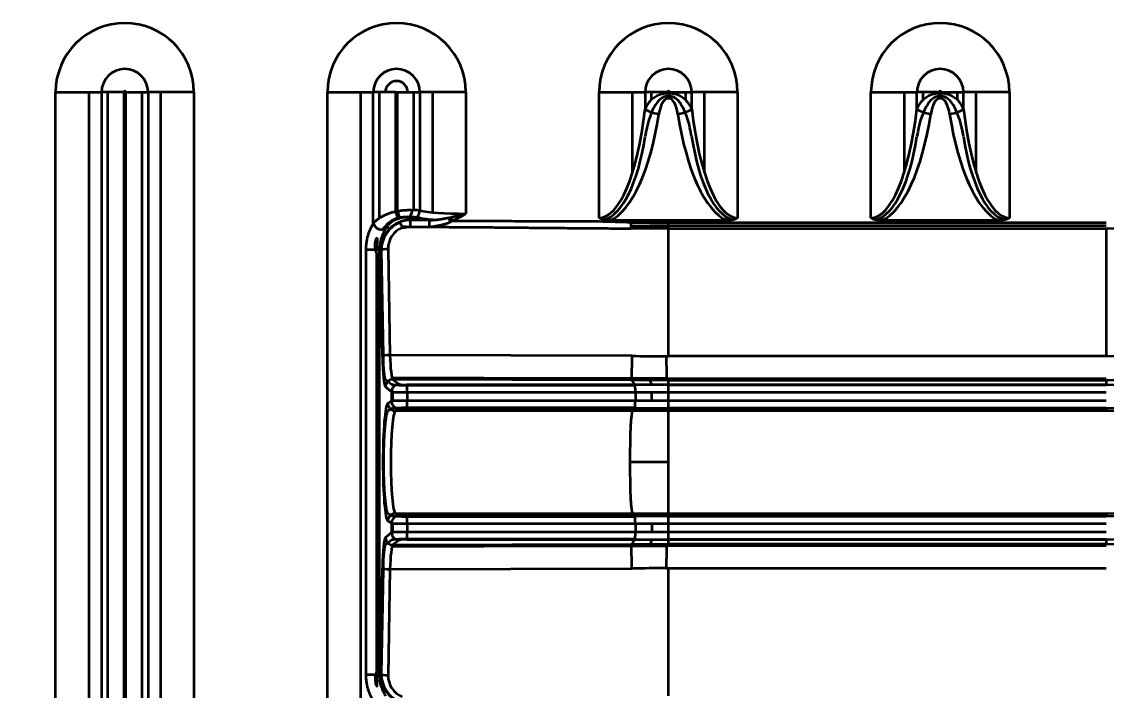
# Model space of a CAD drawing. Header units: millimetres. Extents: x 126 to 861, y 86 to 521.
# Drawn here: x 363.1 to 435.3, y 360.2 to 404.7 of the extents above; entities that cross this region are included whole.
import ezdxf

# ---------------------------------------------------------------- set-up
doc = ezdxf.new("R2010")
doc.units = ezdxf.units.MM
doc.layers.add('10', color=7, linetype='Continuous', true_color=0xffffff)
doc.layers.add('dim', color=82, linetype='Continuous', lineweight=9)
doc.styles.add('Capful-A', font='')
doc.styles.get('Capful-A').set_extended_font_data('Microsoft YaHei')
doc.dimstyles.new('Capful-A-1.0', dxfattribs={"dimtxt": 2.5, "dimasz": 2.5, "dimexe": 1.5, "dimexo": 1, "dimgap": 1.5, "dimtad": 0, "dimdsep": 46, "dimtxsty": 'Capful-A', "dimcen": 0, "dimclrt": 2, "dimazin": 2, "dimtfac": 1, "dimtmove": 0, "dimatfit": 3, "dimfxl": 0, "dimtolj": 1, "dimtzin": 0, "dimarcsym": 0})

# ---------------------------------------------------------------- blocks, each defined once
blk = doc.blocks.new('*D37')
at = {"layer": 'Defpoints', "color": 0, "transparency": 16777216}
for p in [(355.713, 434.203), (360.922, 330.775)]:
    blk.add_point(p, dxfattribs=at)
at = {"layer": 'dim', "color": 0, "lineweight": -2, "transparency": 16777216}
blk.add_line((356.213, 434.203), (357.849, 434.203), dxfattribs=at)
at = {"layer": 'dim', "color": 2, "transparency": 16777216, "insert": (363.298, 434.203), "char_height": 2.5, "attachment_point": 5, "style": 'Capful-A', "bg_fill": 3, "box_fill_scale": 1.1, "bg_fill_color": 256, "bg_fill_true_color": 13158600, "bg_fill_transparency": 0}
blk.add_mtext('\\A1;103.43', dxfattribs=at)
at = {"layer": 'Defpoints', "color": 0, "transparency": 16777216}
blk.add_point((357.849, 434.203), dxfattribs=at)
blk = doc.blocks.new('*D38')
at = {"layer": 'Defpoints', "color": 0, "transparency": 16777216}
for p in [(406.147, 434.203), (360.922, 330.775)]:
    blk.add_point(p, dxfattribs=at)
at = {"layer": 'dim', "color": 0, "lineweight": -2, "transparency": 16777216}
blk.add_line((406.647, 434.203), (413.402, 434.203), dxfattribs=at)
at = {"layer": 'dim', "color": 2, "transparency": 16777216, "insert": (418.851, 434.203), "char_height": 2.5, "attachment_point": 5, "style": 'Capful-A', "bg_fill": 3, "box_fill_scale": 1.1, "bg_fill_color": 256, "bg_fill_true_color": 13158600, "bg_fill_transparency": 0}
blk.add_mtext('\\A1;103.43', dxfattribs=at)
at = {"layer": 'Defpoints', "color": 0, "transparency": 16777216}
blk.add_point((413.402, 434.203), dxfattribs=at)
blk = doc.blocks.new('*D39')
at = {"layer": 'Defpoints', "color": 0, "transparency": 16777216}
for p in [(406.147, 434.203), (360.922, 330.775)]:
    blk.add_point(p, dxfattribs=at)
at = {"layer": 'dim', "color": 0, "lineweight": -2, "transparency": 16777216}
blk.add_line((406.147, 434.702), (406.147, 442.193), dxfattribs=at)
at = {"layer": 'dim', "color": 2, "transparency": 16777216, "insert": (406.147, 446.831), "char_height": 2.5, "attachment_point": 5, "rotation": 90, "style": 'Capful-A', "bg_fill": 3, "box_fill_scale": 1.1, "bg_fill_color": 256, "bg_fill_true_color": 13158600, "bg_fill_transparency": 0}
blk.add_mtext('\\A1;45.23', dxfattribs=at)
at = {"layer": 'Defpoints', "color": 0, "transparency": 16777216}
blk.add_point((406.147, 442.193), dxfattribs=at)

msp = doc.modelspace()

# ---------------------------------------------------------------- linework, layer by layer
at = {"layer": '10', "color": 7, "linetype": 'Continuous', "lineweight": 35}
for p, q in [((365.361, 321.424), (365.361, 400.033)), ((365.361, 400.033), (368.418, 400.033)), ((367.564, 400.033), (367.564, 324.839)), ((368.418, 400.033), (368.418, 329.707)), ((369.9, 400.033), (368.418, 400.033)), ((368.832, 329.707), (368.832, 400.033)), ((369.9, 400.033), (369.9, 329.707)), ((370.034, 329.707), (370.034, 400.033)), ((370.034, 400.033), (371.516, 400.033)), ((371.102, 400.033), (371.102, 329.707)), ((374.573, 400.033), (371.516, 400.033)), ((371.516, 400.033), (371.516, 329.707)), ((372.371, 324.839), (372.371, 400.033)), ((374.573, 400.033), (374.573, 321.424)), ((383.451, 321.424), (383.451, 400.033)), ((383.451, 400.033), (386.508, 400.033)), ((385.654, 400.033), (385.654, 324.839)), ((387.312, 400.033), (386.508, 400.033)), ((386.508, 391.318), (386.508, 400.033)), ((386.922, 391.654), (386.922, 400.033)), ((387.99, 400.033), (387.312, 400.033)), ((387.99, 400.033), (388.124, 400.033)), ((387.99, 400.033), (387.99, 392.087)), ((388.124, 400.033), (388.802, 400.033)), ((388.124, 392.127), (388.124, 400.033)), ((388.802, 400.033), (389.606, 400.033)), ((389.192, 400.033), (389.192, 392.19)), ((392.663, 400.033), (389.606, 400.033)), ((389.606, 400.033), (389.606, 392.156)), ((390.461, 392.035), (390.461, 400.033)), ((392.663, 400.033), (392.663, 391.951)), ((401.541, 391.666), (401.541, 400.033)), ((401.541, 400.033), (404.598, 400.033)), ((403.744, 400.033), (403.744, 394.66)), ((404.598, 400.033), (404.598, 398.927)), ((406.08, 400.033), (404.598, 400.033)), ((405.012, 399.528), (405.012, 400.033)), ((406.08, 400.033), (406.08, 399.95)), ((406.08, 399.95), (406.08, 399.608)), ((406.08, 399.95), (406.214, 399.95)), ((406.214, 399.95), (406.214, 400.033)), ((406.214, 400.033), (407.696, 400.033)), ((406.214, 399.95), (406.214, 399.608)), ((407.282, 400.033), (407.282, 399.528)), ((410.753, 400.033), (407.696, 400.033)), ((407.696, 398.927), (407.696, 400.033)), ((408.551, 394.66), (408.551, 400.033)), ((410.753, 400.033), (410.753, 391.666)), ((419.631, 391.666), (419.631, 400.033)), ((419.631, 400.033), (422.688, 400.033)), ((421.834, 400.033), (421.834, 394.66)), ((422.688, 398.927), (422.688, 400.033)), ((424.17, 400.033), (422.688, 400.033)), ((423.102, 399.528), (423.102, 400.033)), ((424.17, 400.033), (424.17, 399.95)), ((424.17, 399.95), (424.304, 399.95)), ((424.17, 399.608), (424.17, 399.95)), ((424.304, 399.95), (424.304, 400.033)), ((424.304, 400.033), (425.786, 400.033)), ((424.304, 399.608), (424.304, 399.95)), ((425.372, 400.033), (425.372, 399.528)), ((428.843, 400.033), (425.786, 400.033)), ((425.786, 398.927), (425.786, 400.033)), ((426.641, 394.66), (426.641, 400.033)), ((428.843, 400.033), (428.843, 391.666)), ((406.214, 399.774), (406.08, 399.774)), ((406.214, 399.608), (406.08, 399.608)), ((424.304, 399.774), (424.17, 399.774)), ((424.304, 399.608), (424.17, 399.608)), ((388.802, 391.693), (388.968, 391.528)), ((390.214, 391.528), (388.968, 391.528)), ((410.034, 391.49), (402.26, 391.49)), ((403.657, 391.355), (403.655, 390.967)), ((435.292, 391.351), (406.147, 391.351)), ((406.147, 390.963), (406.147, 391.351)), ((428.124, 391.49), (420.35, 391.49)), ((387.409, 391.085), (387.56, 390.933)), ((403.656, 391.16), (406.147, 391.15)), ((406.147, 391.155), (435.292, 391.155)), ((406.147, 390.963), (435.292, 390.963)), ((435.292, 390.963), (435.292, 382.475)), ((386.029, 389.572), (386.92, 389.572)), ((386.029, 361.249), (386.029, 389.572)), ((386.746, 361.521), (386.746, 389.299)), ((386.92, 361.249), (386.92, 389.572)), ((386.92, 389.572), (386.992, 389.499)), ((387.114, 382.441), (386.992, 389.499)), ((387.032, 389.531), (387.153, 382.527)), ((387.493, 389.596), (387.614, 382.538)), ((403.705, 382.479), (387.614, 382.538)), ((403.705, 382.479), (403.699, 380.862)), ((435.292, 382.475), (406.147, 382.475)), ((387.314, 380.922), (387.719, 380.596)), ((399.982, 380.983), (387.759, 381.028)), ((387.816, 380.92), (388.221, 380.596)), ((403.699, 380.862), (387.816, 380.92)), ((403.924, 380.562), (388.748, 380.562)), ((388.756, 380.529), (403.932, 380.529)), ((406.053, 380.984), (399.982, 380.983)), ((403.699, 380.862), (403.924, 380.562)), ((406.147, 380.562), (403.924, 380.562)), ((405.035, 380.562), (404.924, 380.859)), ((435.292, 380.967), (406.055, 380.965)), ((406.146, 380.858), (435.292, 380.858)), ((406.147, 380.562), (406.147, 380.858)), ((435.292, 380.562), (406.147, 380.562)), ((406.147, 380.06), (406.147, 380.562)), ((435.292, 380.529), (406.147, 380.529)), ((435.292, 380.858), (435.292, 380.562)), ((387.719, 380.094), (387.314, 380.419)), ((387.719, 380.094), (387.719, 379.473)), ((387.803, 379.482), (387.803, 380.083)), ((388.773, 380.06), (403.949, 380.06)), ((388.773, 379.498), (388.773, 380.06)), ((403.949, 380.06), (406.147, 380.06)), ((403.949, 380.06), (403.949, 379.498)), ((405.047, 379.498), (405.047, 380.06)), ((406.147, 380.06), (435.292, 380.06)), ((406.147, 379.498), (406.147, 380.06)), ((387.472, 379.324), (387.719, 379.473)), ((388.748, 378.997), (403.924, 378.997)), ((403.931, 379.021), (388.755, 379.021)), ((403.949, 379.498), (388.773, 379.498)), ((403.924, 378.997), (403.75, 378.822)), ((403.924, 378.997), (406.147, 378.997)), ((406.147, 379.498), (403.949, 379.498)), ((405.035, 378.997), (404.948, 378.822)), ((406.147, 378.997), (406.147, 379.498)), ((435.292, 379.498), (406.147, 379.498)), ((406.147, 379.021), (435.292, 379.021)), ((406.147, 378.822), (406.147, 378.997)), ((406.147, 378.997), (435.292, 378.997)), ((435.292, 378.997), (435.292, 378.822)), ((387.719, 378.971), (387.473, 378.823)), ((388.221, 378.971), (387.974, 378.822)), ((403.75, 378.822), (387.974, 378.822)), ((406.147, 378.822), (403.75, 378.822)), ((406.147, 371.998), (406.147, 378.822)), ((435.292, 378.822), (406.147, 378.822)), ((406.147, 375.41), (403.58, 375.41)), ((387.473, 371.997), (387.719, 371.849)), ((387.974, 371.998), (403.75, 371.998)), ((387.974, 371.998), (388.221, 371.849)), ((403.924, 371.824), (388.748, 371.824)), ((388.755, 371.799), (403.931, 371.799)), ((403.75, 371.998), (406.147, 371.998)), ((403.75, 371.998), (403.924, 371.824)), ((406.147, 371.824), (403.924, 371.824)), ((405.035, 371.824), (404.948, 371.998)), ((406.147, 371.998), (435.292, 371.998)), ((406.147, 371.824), (406.147, 371.998)), ((435.292, 371.824), (406.147, 371.824)), ((406.147, 371.322), (406.147, 371.824)), ((435.292, 371.799), (406.147, 371.799)), ((435.292, 371.998), (435.292, 371.824)), ((387.719, 371.347), (387.472, 371.496)), ((387.719, 371.347), (387.719, 370.726)), ((387.803, 370.738), (387.803, 371.339)), ((388.773, 371.322), (403.949, 371.322)), ((388.773, 370.76), (388.773, 371.322)), ((403.949, 371.322), (406.147, 371.322)), ((403.949, 371.322), (403.949, 370.76)), ((405.047, 371.322), (405.047, 370.76)), ((406.147, 371.322), (435.292, 371.322)), ((406.147, 370.76), (406.147, 371.322)), ((387.314, 370.401), (387.719, 370.726)), ((403.949, 370.76), (388.773, 370.76)), ((406.147, 370.76), (403.949, 370.76)), ((435.292, 370.76), (406.147, 370.76)), ((406.147, 370.259), (406.147, 370.76)), ((387.719, 370.224), (387.314, 369.899)), ((387.759, 369.793), (399.981, 369.837)), ((388.221, 370.225), (387.816, 369.9)), ((387.816, 369.9), (403.699, 369.958)), ((388.748, 370.259), (403.924, 370.259)), ((403.932, 370.291), (388.756, 370.291)), ((399.981, 369.837), (406.053, 369.836)), ((403.924, 370.259), (403.699, 369.958)), ((403.705, 368.341), (403.699, 369.958)), ((403.924, 370.259), (406.147, 370.259)), ((405.035, 370.259), (404.924, 369.961)), ((406.055, 369.855), (435.292, 369.854)), ((435.292, 369.963), (406.146, 369.963)), ((406.147, 370.291), (435.292, 370.291)), ((406.147, 370.259), (435.292, 370.259)), ((406.147, 369.963), (406.147, 370.259)), ((435.292, 370.259), (435.292, 369.963)), ((386.992, 361.321), (387.114, 368.379)), ((387.153, 368.293), (387.032, 361.29)), ((387.614, 368.282), (387.493, 361.224)), ((387.614, 368.282), (403.705, 368.341)), ((406.147, 368.345), (435.292, 368.345)), ((386.92, 361.249), (386.992, 361.321))]:
    msp.add_line(p, q, dxfattribs=at)
for centre, radius, start, end in [((369.967, 400.033), 4.606, 0, 180), ((388.057, 400.033), 4.606, 0, 180), ((406.147, 400.033), 4.606, 0, 180), ((424.237, 400.033), 4.606, 0, 180), ((369.967, 400.033), 1.549, 0, 180), ((388.057, 400.033), 1.549, 0, 180), ((406.147, 400.033), 1.549, 0, 180), ((424.237, 400.033), 1.549, 0, 180), ((388.057, 400.033), 0.745, 0, 180), ((369.967, 400.033), 0.0669, 0, 180), ((406.147, 400.033), 0.0669, 0, 180), ((424.237, 400.033), 0.0669, 0, 180), ((435.292, 353.3), 37.663, 0, 90), ((435.292, 353.3), 29.175, 360, 90), ((435.292, 353.3), 27.558, 360, 90), ((435.292, 353.3), 27.261, 360, 90), ((435.292, 353.3), 25.696, 360, 90), ((435.292, 353.3), 25.522, 0, 90), ((435.292, 353.3), 18.698, 360, 90), ((435.292, 353.3), 18.524, 360, 90), ((435.292, 353.3), 16.959, 360, 90), ((435.292, 353.3), 16.662, 360, 90)]:
    msp.add_arc(centre, radius, start, end, dxfattribs=at)
for centre, major_axis, ratio, start_param, end_param in [((406.08, 398.28), (0, 1.67), 0.962605, 0, 1.172601), ((406.214, 398.28), (0, 1.67), 0.962605, 5.110585, 6.283185), ((424.17, 398.28), (0, 1.67), 0.962605, 0, 1.1726), ((424.304, 398.28), (0, 1.67), 0.962605, 5.110585, 6.283185), ((406.08, 395.356), (0, 4.418), 0.36397, 0, 1.169303), ((406.08, 397.938), (0, 1.67), 0.36397, 0, 1.172601), ((406.214, 395.356), (0, 4.418), 0.36397, 5.113846, 6.283185), ((406.214, 397.938), (0, 1.67), 0.36397, 5.110587, 6.283185), ((424.17, 395.356), (0, 4.418), 0.36397, 0, 1.169303), ((424.17, 397.938), (0, 1.67), 0.36397, 0, 1.172598), ((424.304, 395.356), (0, 4.418), 0.36397, 5.113846, 6.283185), ((424.304, 397.938), (0, 1.67), 0.36397, 5.110585, 6.283185), ((401.541, 403.526), (0, 11.859), 0.27965, 3.141593, 4.314194), ((401.541, 403.184), (0, 11.859), 0.36397, 3.308949, 4.314194), ((405.52, 398.927), (-0.988, 0.151), 0.338534, 0.424744, 1.622583), ((406.775, 398.927), (0.988, 0.151), 0.338532, 4.660602, 5.858441), ((410.753, 403.184), (0, 11.859), 0.36397, 1.968991, 2.974237), ((410.753, 403.526), (0, 11.859), 0.27965, 1.968991, 3.141593), ((419.631, 403.526), (0, 11.859), 0.27965, 3.141593, 4.314194), ((419.631, 403.184), (0, 11.859), 0.36397, 3.308949, 4.314195), ((423.61, 398.927), (0.988, -0.151), 0.338534, 3.566336, 4.764175), ((424.865, 398.927), (-0.988, -0.151), 0.338534, 1.519009, 2.716848), ((428.843, 403.184), (0, 11.859), 0.36397, 1.968991, 2.974237), ((428.843, 403.526), (0, 11.859), 0.27965, 1.968991, 3.141593), ((401.541, 400.602), (0, 9.112), 0.36397, 3.242255, 4.315793), ((410.753, 400.602), (0, 9.112), 0.36397, 1.96741, 3.040916), ((419.631, 400.602), (0, 9.112), 0.36397, 3.242255, 4.315793), ((428.843, 400.602), (0, 9.112), 0.36397, 1.96741, 3.040916), ((388.802, 392.194), (0.034, 0.502), 0.612988, 3.252128, 4.754069), ((388.124, 392.118), (-1.608, 0), 0.060121, 3.539788, 4.051434), ((389.143, 392.156), (0.102, 0.492), 0.91878, 3.364202, 4.901197), ((392.663, 392.285), (-3.317, 0), 0.100758, 0.398195, 1.570797), ((386.971, 391.318), (-0.423, 0.271), 0.788078, 0.681433, 2.941107), ((389.006, 389.488), (-0.908, 1.837), 0.978881, 6.199055, 7.397669), ((389.052, 389.442), (-0.964, 1.828), 0.970103, 6.178658, 7.337705), ((388.124, 391.613), (-1.608, 0), 0.087489, 3.544107, 4.30454), ((388.124, 391.617), (-1.105, 0), 0.087489, 3.539788, 4.051434), ((392.663, 391.784), (-3.82, 0), 0.087489, 0.398195, 0.874604), ((392.663, 391.78), (-3.317, 0), 0.087489, 0.396098, 0.931178), ((406.147, 1058.105), (666.754, 0), 1, 4.708654, 4.712389), ((389.006, 389.585), (-0.723, 1.371), 0.970103, 6.175042, 7.373594), ((387.493, 389.499), (0.502, 0.009), 0.19303, 1.566767, 3.052649), ((387.614, 382.441), (-0.502, -0.009), 0.19303, 4.708359, 6.194242), ((387.329, 382.925), (0, 2.513), 0.087488, 1.764764, 3.071553), ((387.325, 382.927), (0, 2.01), 0.087488, 1.771175, 3.074612), ((387.83, 382.925), (-0.002, 2.01), 0.109359, 1.76458, 3.071369), ((387.814, 380.419), (0.314, 0.392), 0.993771, 0.675244, 2.243606), ((388.219, 380.094), (-0.314, -0.392), 0.993771, 3.816836, 5.385198), ((388.72, 380.599), (-1.005, 0.004), 0.06983, 0.092684, 1.606679), ((388.722, 380.597), (-0.502, 0.002), 0.06983, 0.087523, 1.623413), ((388.746, 380.06), (0, 0.502), 0.052336, 4.712389, 6.213372), ((403.922, 380.06), (0, -0.503), 0.052336, 1.570796, 3.071779), ((388.72, 380.096), (-1.005, 0.002), 0.034915, 0.08733, 1.62322), ((387.489, 375.41), (0, 3.92), 0.087209, 0.05236, 3.089233), ((387.972, 379.324), (-0.259, 0.431), 0.994831, 1.031967, 2.600937), ((388.72, 379.472), (1.005, 0.001), 0.026168, 1.518401, 3.05429), ((388.219, 379.473), (0.259, -0.431), 0.994831, 4.17356, 5.74253), ((388.72, 378.969), (1.005, 0.003), 0.052336, 1.536224, 3.048819), ((388.721, 378.97), (0.502, 0.001), 0.052336, 1.518293, 3.054182), ((388.746, 379.498), (0, 0.502), 0.052336, 3.193953, 4.712389), ((403.922, 379.498), (0, -0.502), 0.052336, 0.05236, 1.570796), ((387.488, 375.41), (0, 3.417), 0.087209, 0.050076, 3.091516), ((387.99, 375.41), (0, 3.417), 0.092337, 0.05236, 3.089233), ((403.759, 375.41), (0, 3.417), 0.052336, 0.05236, 3.089233), ((387.972, 371.496), (0.259, 0.431), 0.994831, 0.540656, 2.109626), ((388.219, 371.347), (-0.259, -0.431), 0.994831, 3.682248, 5.251218), ((388.72, 371.852), (-1.005, 0.003), 0.052336, 0.092774, 1.605369), ((388.721, 371.85), (-0.502, 0.001), 0.052336, 0.08741, 1.6233), ((388.746, 371.322), (0, 0.502), 0.052336, 4.712389, 6.230825), ((403.922, 371.322), (0, -0.502), 0.052336, 1.570796, 3.089233), ((388.72, 371.348), (-1.005, 0.001), 0.026168, 0.087302, 1.623192), ((387.329, 367.895), (0, 2.513), 0.087488, 0.07004, 1.376829), ((387.814, 370.401), (0.314, -0.392), 0.993771, 4.03958, 5.607942), ((388.72, 370.725), (1.005, 0.002), 0.034915, 1.518372, 3.054262), ((388.219, 370.726), (0.314, -0.392), 0.993771, 4.03958, 5.607942), ((388.746, 370.76), (0, 0.503), 0.052336, 3.211406, 4.712389), ((403.922, 370.76), (0, -0.503), 0.052336, 0.069813, 1.570796), ((387.325, 367.893), (0, 2.01), 0.087488, 0.066981, 1.370418), ((387.83, 367.895), (0.002, 2.01), 0.109359, 0.070224, 1.377012), ((388.72, 370.221), (1.005, 0.004), 0.06983, 1.534914, 3.048908), ((388.722, 370.224), (0.502, 0.002), 0.06983, 1.51818, 3.054069), ((387.614, 368.379), (0.502, -0.009), 0.19303, 3.230536, 4.716418), ((386.419, 361.249), (-0.502, 0), 0.000007, 3.228859, 5.602546), ((389.006, 361.333), (0.908, 1.837), 0.978881, 2.027109, 3.225723), ((387.493, 361.321), (0.502, -0.009), 0.19303, 3.230536, 4.716418), ((389.052, 361.378), (0.964, 1.828), 0.970103, 2.087073, 3.246105), ((389.006, 361.236), (0.723, 1.371), 0.970103, 2.051184, 3.249791)]:
    msp.add_ellipse(centre, major_axis=major_axis, ratio=ratio, start_param=start_param, end_param=end_param, dxfattribs=at)
for points, knots in [([(387.99, 392.087), (387.907, 392.067), (387.824, 392.046), (387.703, 392.01), (387.663, 391.997), (387.584, 391.97), (387.545, 391.956), (387.43, 391.914), (387.357, 391.883), (387.251, 391.835), (387.217, 391.818), (387.166, 391.793), (387.149, 391.784), (387.116, 391.767), (387.1, 391.758), (387.02, 391.714), (386.96, 391.678), (386.848, 391.606), (386.796, 391.569), (386.723, 391.514), (386.7, 391.495), (386.656, 391.459), (386.634, 391.44), (386.574, 391.386), (386.539, 391.351), (386.508, 391.318)], [0, 0, 0, 0, 0.125, 0.125, 0.1875, 0.1875, 0.25, 0.25, 0.375, 0.375, 0.4375, 0.4375, 0.46875, 0.46875, 0.5, 0.5, 0.625, 0.625, 0.75, 0.75, 0.8125, 0.8125, 0.875, 0.875, 1, 1, 1, 1]), ([(387.99, 392.087), (387.991, 392.083), (387.994, 392.076), (387.997, 392.065), (388.001, 392.054), (388.004, 392.044), (388.008, 392.034), (388.011, 392.024), (388.014, 392.014), (388.017, 392.005), (388.02, 391.995), (388.023, 391.986), (388.026, 391.977), (388.029, 391.968), (388.032, 391.96), (388.035, 391.952), (388.037, 391.944), (388.04, 391.936), (388.043, 391.928), (388.045, 391.921), (388.047, 391.913), (388.05, 391.906), (388.052, 391.9), (388.054, 391.893), (388.056, 391.886), (388.058, 391.88), (388.06, 391.874), (388.062, 391.868), (388.064, 391.863), (388.066, 391.857), (388.067, 391.852), (388.069, 391.847), (388.07, 391.842), (388.072, 391.838), (388.073, 391.833), (388.075, 391.829), (388.076, 391.825), (388.077, 391.821), (388.078, 391.817), (388.079, 391.813), (388.08, 391.81), (388.081, 391.807), (388.082, 391.804), (388.083, 391.801), (388.084, 391.798), (388.085, 391.795), (388.086, 391.793), (388.087, 391.789), (388.089, 391.783), (388.091, 391.775), (388.094, 391.767), (388.098, 391.758), (388.102, 391.75), (388.106, 391.741), (388.11, 391.733), (388.115, 391.724), (388.119, 391.717), (388.122, 391.712), (388.123, 391.709), (388.125, 391.706), (388.127, 391.703), (388.128, 391.701), (388.129, 391.698), (388.131, 391.696), (388.132, 391.694), (388.133, 391.691), (388.133, 391.689), (388.134, 391.687), (388.135, 391.686), (388.135, 391.684), (388.136, 391.683), (388.136, 391.682), (388.135, 391.681), (388.135, 391.68), (388.134, 391.678), (388.133, 391.677), (388.132, 391.675), (388.131, 391.672), (388.129, 391.67), (388.128, 391.667), (388.126, 391.664), (388.123, 391.661), (388.12, 391.656), (388.116, 391.651), (388.112, 391.644), (388.109, 391.639), (388.106, 391.634), (388.104, 391.629), (388.103, 391.626), (388.102, 391.622), (388.103, 391.62), (388.104, 391.618), (388.106, 391.616), (388.109, 391.615), (388.113, 391.614), (388.119, 391.614), (388.125, 391.615), (388.132, 391.616), (388.142, 391.618), (388.154, 391.62), (388.166, 391.622), (388.176, 391.624), (388.18, 391.625), (388.185, 391.626), (388.188, 391.627), (388.191, 391.627), (388.193, 391.627), (388.195, 391.628), (388.195, 391.628), (388.195, 391.628)], [0, 0, 0, 0, 0.014637, 0.029036, 0.043197, 0.057121, 0.070807, 0.084255, 0.097466, 0.110439, 0.123174, 0.135672, 0.147932, 0.159954, 0.171738, 0.183285, 0.194594, 0.205666, 0.2165, 0.227096, 0.237455, 0.247575, 0.257459, 0.267104, 0.276512, 0.285682, 0.294615, 0.30331, 0.311767, 0.319987, 0.327969, 0.335713, 0.34322, 0.350489, 0.35752, 0.364314, 0.37087, 0.377189, 0.38327, 0.389114, 0.39472, 0.400088, 0.405219, 0.410112, 0.414768, 0.419187, 0.423368, 0.427311, 0.440322, 0.454148, 0.468797, 0.484277, 0.500593, 0.51775, 0.535754, 0.554607, 0.574314, 0.581987, 0.589372, 0.596469, 0.603279, 0.609803, 0.61604, 0.621992, 0.62766, 0.633045, 0.638148, 0.642971, 0.647514, 0.651781, 0.655774, 0.656982, 0.658827, 0.661328, 0.664491, 0.668318, 0.672812, 0.677972, 0.683801, 0.690298, 0.697464, 0.705299, 0.713804, 0.73122, 0.747573, 0.762896, 0.777229, 0.790619, 0.803126, 0.814823, 0.825798, 0.83616, 0.846075, 0.856023, 0.866264, 0.877036, 0.888546, 0.900963, 0.91111, 0.929831, 0.957136, 0.965138, 0.972336, 0.978744, 0.984379, 0.989268, 0.993451, 0.996993, 1, 1, 1, 1]), ([(388.124, 392.127), (388.168, 392.136), (388.212, 392.143), (388.3, 392.156), (388.344, 392.162), (388.474, 392.178), (388.56, 392.186), (388.665, 392.192), (388.686, 392.193), (388.728, 392.195), (388.79, 392.198), (388.849, 392.199), (388.966, 392.199), (389.041, 392.198), (389.111, 392.194)], [0, 0, 0, 0, 0.125, 0.125, 0.25, 0.25, 0.5, 0.5, 0.5625, 0.5625, 0.625, 0.75, 0.75, 1, 1, 1, 1]), ([(388.124, 392.127), (388.138, 392.068), (388.152, 392.01), (388.179, 391.9), (388.191, 391.849), (388.213, 391.761), (388.222, 391.724), (388.236, 391.668), (388.241, 391.65), (388.242, 391.643)], [0, 0, 0, 0, 0.25, 0.25, 0.5, 0.5, 0.75, 0.75, 1, 1, 1, 1]), ([(386.029, 389.572), (386.029, 389.615), (386.029, 389.658), (386.033, 389.744), (386.035, 389.787), (386.046, 389.914), (386.055, 389.998), (386.075, 390.122), (386.082, 390.164), (386.094, 390.225), (386.098, 390.245), (386.107, 390.286), (386.111, 390.306), (386.135, 390.407), (386.156, 390.484), (386.202, 390.635), (386.227, 390.707), (386.261, 390.795), (386.267, 390.812), (386.281, 390.847), (386.288, 390.864), (386.309, 390.914), (386.323, 390.947), (386.366, 391.042), (386.394, 391.102), (386.438, 391.187), (386.452, 391.215), (386.48, 391.268), (386.494, 391.294), (386.508, 391.318)], [0, 0, 0, 0, 0.0625, 0.0625, 0.125, 0.125, 0.25, 0.25, 0.3125, 0.3125, 0.34375, 0.34375, 0.375, 0.375, 0.5, 0.5, 0.625, 0.625, 0.65625, 0.65625, 0.6875, 0.6875, 0.75, 0.75, 0.875, 0.875, 0.9375, 0.9375, 1, 1, 1, 1]), ([(388.119, 391.655), (388.076, 391.641), (388.033, 391.625), (387.801, 391.532), (387.63, 391.425), (387.344, 391.177), (387.229, 391.042), (387.132, 390.892)], [0, 0, 0, 0, 0.104387, 0.104387, 0.568572, 0.568572, 1, 1, 1, 1]), ([(388.222, 391.635), (388.195, 391.628), (388.167, 391.619), (388.113, 391.601), (388.06, 391.582), (388.008, 391.559), (387.97, 391.542), (387.957, 391.536), (387.932, 391.523), (387.92, 391.517), (387.86, 391.485), (387.815, 391.458), (387.751, 391.415), (387.731, 391.401), (387.701, 391.379), (387.691, 391.371), (387.672, 391.356), (387.663, 391.349), (387.616, 391.311), (387.583, 391.28), (387.521, 391.219), (387.493, 391.189), (387.455, 391.144), (387.442, 391.129), (387.419, 391.099), (387.408, 391.084), (387.377, 391.041), (387.359, 391.013), (387.344, 390.987)], [0, 0, 0, 0, 0.0625, 0.0625, 0.125, 0.1875, 0.1875, 0.21875, 0.21875, 0.25, 0.25, 0.375, 0.375, 0.4375, 0.4375, 0.46875, 0.46875, 0.5, 0.5, 0.625, 0.625, 0.75, 0.75, 0.8125, 0.8125, 0.875, 0.875, 1, 1, 1, 1]), ([(388.802, 391.693), (388.783, 391.695), (388.763, 391.696), (388.721, 391.698), (388.678, 391.7), (388.632, 391.699), (388.597, 391.698), (388.585, 391.697), (388.56, 391.695), (388.548, 391.695), (388.486, 391.689), (388.435, 391.683), (388.356, 391.669), (388.33, 391.663), (388.277, 391.651), (388.25, 391.644), (388.224, 391.636)], [0, 0, 0, 0, 0.125, 0.125, 0.25, 0.375, 0.375, 0.4375, 0.4375, 0.5, 0.5, 0.75, 0.75, 0.875, 0.875, 1, 1, 1, 1]), ([(388.231, 391.688), (388.297, 391.704), (388.363, 391.717), (388.529, 391.741), (388.631, 391.746), (388.74, 391.743), (388.751, 391.743), (388.762, 391.742)], [0, 0, 0, 0, 0.365804, 0.365804, 0.934064, 0.934064, 1, 1, 1, 1]), ([(388.968, 391.528), (388.961, 391.528), (388.945, 391.528), (388.921, 391.527), (388.896, 391.526), (388.87, 391.525), (388.843, 391.524), (388.816, 391.522), (388.787, 391.519), (388.757, 391.516), (388.727, 391.513), (388.695, 391.509), (388.663, 391.504), (388.629, 391.498), (388.595, 391.492), (388.56, 391.485), (388.524, 391.477), (388.487, 391.468), (388.45, 391.458), (388.412, 391.447), (388.373, 391.435), (388.333, 391.422), (388.293, 391.408), (388.266, 391.398), (388.252, 391.393)], [0, 0, 0, 0, 0.031286, 0.063917, 0.097894, 0.133217, 0.169885, 0.207897, 0.247255, 0.287958, 0.330008, 0.373405, 0.41815, 0.464244, 0.51169, 0.560488, 0.610643, 0.662155, 0.71503, 0.76927, 0.824881, 0.881868, 0.940238, 1, 1, 1, 1]), ([(388.252, 391.393), (388.255, 391.391), (388.259, 391.387), (388.267, 391.375), (388.272, 391.367), (388.284, 391.348), (388.29, 391.336), (388.304, 391.309), (388.312, 391.293), (388.329, 391.259), (388.337, 391.24), (388.356, 391.2), (388.365, 391.179), (388.384, 391.136), (388.394, 391.114), (388.413, 391.068), (388.422, 391.046), (388.431, 391.023)], [0, 0, 0, 0, 0.125, 0.125, 0.25, 0.25, 0.375, 0.375, 0.5, 0.5, 0.625, 0.625, 0.75, 0.75, 0.875, 0.875, 1, 1, 1, 1]), ([(388.968, 391.528), (388.968, 391.523), (388.968, 391.508), (388.968, 391.459), (388.968, 391.426), (388.968, 391.344), (388.968, 391.296), (388.968, 391.192), (388.968, 391.135), (388.968, 391.078)], [0, 0, 0, 0, 0.25, 0.25, 0.5, 0.5, 0.75, 0.75, 1, 1, 1, 1]), ([(390.214, 391.528), (390.231, 391.527), (390.264, 391.527), (390.314, 391.527), (390.364, 391.527), (390.415, 391.529), (390.467, 391.531), (390.519, 391.534), (390.572, 391.538), (390.625, 391.542), (390.679, 391.547), (390.733, 391.553), (390.788, 391.559), (390.842, 391.566), (390.893, 391.573), (390.942, 391.58), (390.992, 391.588), (391.04, 391.595), (391.089, 391.604), (391.137, 391.612), (391.186, 391.621), (391.233, 391.629), (391.281, 391.638), (391.329, 391.647), (391.376, 391.657), (391.423, 391.666), (391.47, 391.675), (391.502, 391.682), (391.517, 391.685)], [0, 0, 0, 0, 0.038072, 0.076556, 0.115448, 0.154744, 0.194439, 0.234532, 0.275019, 0.315898, 0.357166, 0.398821, 0.440862, 0.483288, 0.521353, 0.559217, 0.596886, 0.634365, 0.671661, 0.70878, 0.745726, 0.782506, 0.819124, 0.855588, 0.891902, 0.928072, 0.964103, 1, 1, 1, 1]), ([(390.214, 391.528), (390.214, 391.524), (390.214, 391.501), (390.214, 391.428), (390.214, 391.309), (390.214, 391.176), (390.214, 391.083), (390.214, 391.077), (390.214, 391.071)], [0, 0, 0, 0, 0.187072, 0.405766, 0.624459, 0.976478, 0.976478, 1, 1, 1, 1]), ([(390.214, 391.071), (390.215, 391.071), (390.216, 391.071), (390.217, 391.071), (390.22, 391.071), (390.222, 391.071), (390.226, 391.071), (390.23, 391.071), (390.234, 391.071), (390.24, 391.071), (390.245, 391.071), (390.252, 391.072), (390.258, 391.072), (390.266, 391.073), (390.274, 391.073), (390.282, 391.074), (390.292, 391.075), (390.301, 391.076), (390.311, 391.077), (390.322, 391.078), (390.334, 391.079), (390.346, 391.08), (390.358, 391.082), (390.371, 391.083), (390.385, 391.085), (390.399, 391.087), (390.413, 391.089), (390.429, 391.091), (390.444, 391.094), (390.461, 391.096), (390.477, 391.099), (390.495, 391.102), (390.512, 391.105), (390.531, 391.108), (390.553, 391.113), (390.58, 391.118), (390.611, 391.124), (390.642, 391.13), (390.674, 391.136), (390.706, 391.142), (390.739, 391.149), (390.772, 391.155), (390.806, 391.162), (390.84, 391.168), (390.875, 391.175), (390.913, 391.183), (390.956, 391.192), (391.003, 391.202), (391.05, 391.213), (391.096, 391.224), (391.143, 391.236), (391.189, 391.248), (391.235, 391.261), (391.284, 391.275), (391.336, 391.29), (391.391, 391.307), (391.444, 391.324), (391.496, 391.342), (391.547, 391.361), (391.596, 391.379), (391.629, 391.392), (391.645, 391.399)], [0, 0, 0, 0, 0.000772, 0.001929, 0.003475, 0.00541, 0.007736, 0.010453, 0.01356, 0.017058, 0.020947, 0.025225, 0.029893, 0.034951, 0.040397, 0.04623, 0.052452, 0.05906, 0.066053, 0.073432, 0.081194, 0.08934, 0.097867, 0.106776, 0.116064, 0.125731, 0.135774, 0.146194, 0.156988, 0.168155, 0.179693, 0.191601, 0.203877, 0.216518, 0.229524, 0.250588, 0.271961, 0.293645, 0.315643, 0.337957, 0.36059, 0.383545, 0.406823, 0.430428, 0.454361, 0.478624, 0.511231, 0.543803, 0.57634, 0.608841, 0.641304, 0.673729, 0.706118, 0.738473, 0.777851, 0.816546, 0.854563, 0.891908, 0.928589, 0.964616, 1, 1, 1, 1]), ([(391.645, 391.399), (391.645, 391.399), (391.645, 391.399), (391.645, 391.4), (391.645, 391.4), (391.646, 391.401), (391.646, 391.403), (391.647, 391.404), (391.647, 391.407), (391.648, 391.41), (391.648, 391.414), (391.646, 391.42), (391.642, 391.428), (391.636, 391.434), (391.631, 391.44), (391.628, 391.444), (391.625, 391.448), (391.622, 391.453), (391.62, 391.457), (391.617, 391.461), (391.615, 391.466), (391.613, 391.471), (391.611, 391.476), (391.609, 391.483), (391.606, 391.489), (391.604, 391.495), (391.602, 391.501), (391.6, 391.507), (391.598, 391.512), (391.595, 391.518), (391.592, 391.526), (391.587, 391.535), (391.583, 391.544), (391.579, 391.552), (391.575, 391.561), (391.57, 391.57), (391.565, 391.581), (391.559, 391.593), (391.553, 391.606), (391.547, 391.62), (391.54, 391.635), (391.533, 391.651), (391.525, 391.668), (391.52, 391.679), (391.517, 391.685)], [0, 0, 0, 0, 0.001078, 0.002786, 0.005172, 0.008252, 0.012033, 0.01652, 0.024848, 0.032884, 0.047161, 0.061738, 0.086454, 0.120967, 0.136863, 0.152441, 0.167731, 0.182766, 0.197576, 0.212195, 0.226656, 0.240994, 0.260758, 0.280591, 0.30049, 0.320454, 0.340482, 0.360574, 0.373874, 0.392775, 0.417342, 0.447653, 0.483795, 0.508892, 0.53817, 0.571691, 0.609528, 0.651755, 0.698435, 0.749618, 0.805347, 0.865649, 0.930534, 1, 1, 1, 1]), ([(391.72, 391.727), (391.729, 391.729), (391.746, 391.733), (391.772, 391.738), (391.799, 391.744), (391.826, 391.75), (391.854, 391.756), (391.882, 391.763), (391.911, 391.769), (391.94, 391.776), (391.97, 391.782), (392, 391.789), (392.031, 391.796), (392.062, 391.804), (392.093, 391.811), (392.125, 391.819), (392.158, 391.826), (392.191, 391.834), (392.224, 391.842), (392.258, 391.85), (392.293, 391.859), (392.328, 391.867), (392.363, 391.876), (392.399, 391.885), (392.435, 391.894), (392.472, 391.903), (392.509, 391.912), (392.547, 391.921), (392.586, 391.931), (392.624, 391.941), (392.65, 391.947), (392.663, 391.951)], [0, 0, 0, 0, 0.027406, 0.055321, 0.083744, 0.112674, 0.142111, 0.172054, 0.202502, 0.233455, 0.264912, 0.296872, 0.329337, 0.362304, 0.395775, 0.429748, 0.464225, 0.499204, 0.534687, 0.570674, 0.607165, 0.644161, 0.681662, 0.71967, 0.758184, 0.797208, 0.836741, 0.876785, 0.917341, 0.958413, 1, 1, 1, 1]), ([(391.787, 391.453), (391.786, 391.455), (391.784, 391.459), (391.782, 391.465), (391.779, 391.472), (391.776, 391.479), (391.774, 391.487), (391.772, 391.495), (391.769, 391.503), (391.767, 391.512), (391.765, 391.521), (391.763, 391.53), (391.76, 391.54), (391.758, 391.55), (391.757, 391.561), (391.755, 391.572), (391.753, 391.583), (391.751, 391.597), (391.749, 391.612), (391.746, 391.628), (391.744, 391.643), (391.741, 391.657), (391.738, 391.67), (391.736, 391.682), (391.733, 391.693), (391.73, 391.703), (391.727, 391.712), (391.724, 391.72), (391.721, 391.725), (391.72, 391.727)], [0, 0, 0, 0, 0.021871, 0.044908, 0.069142, 0.0946, 0.121304, 0.149273, 0.178522, 0.209066, 0.240915, 0.274077, 0.308556, 0.344356, 0.381476, 0.419914, 0.459666, 0.500722, 0.561515, 0.619174, 0.673695, 0.725085, 0.773361, 0.818553, 0.860699, 0.899849, 0.936064, 0.969418, 1, 1, 1, 1]), ([(391.777, 391.474), (391.93, 391.546), (392.079, 391.624), (392.3, 391.745), (392.373, 391.785), (392.518, 391.868), (392.591, 391.909), (392.663, 391.951)], [0, 0, 0, 0, 0.5, 0.5, 0.75, 0.75, 1, 1, 1, 1]), ([(401.541, 391.427), (401.374, 391.427), (401.019, 391.429), (400.454, 391.43), (399.823, 391.432), (399.126, 391.434), (398.364, 391.436), (397.536, 391.438), (396.455, 391.44), (395.21, 391.443), (393.891, 391.446), (392.772, 391.45), (392.093, 391.452), (391.787, 391.453)], [0, 0, 0, 0, 0.051253, 0.10923, 0.173933, 0.24536, 0.323513, 0.40839, 0.499993, 0.655902, 0.791206, 0.905905, 1, 1, 1, 1]), ([(402.26, 391.49), (402.197, 391.49), (402.135, 391.494), (402.012, 391.507), (401.951, 391.518), (401.86, 391.539), (401.83, 391.548), (401.771, 391.566), (401.741, 391.576), (401.682, 391.599), (401.639, 391.617), (401.59, 391.641), (401.565, 391.654), (401.555, 391.659), (401.55, 391.662), (401.548, 391.663), (401.544, 391.665), (401.543, 391.666), (401.541, 391.666)], [0, 0, 0, 0, 0.25, 0.25, 0.5, 0.5, 0.625, 0.625, 0.75, 0.75, 0.875, 0.9375, 0.96875, 0.984375, 0.984375, 0.992187, 0.992187, 1, 1, 1, 1]), ([(410.753, 391.666), (410.752, 391.666), (410.75, 391.665), (410.747, 391.663), (410.745, 391.662), (410.74, 391.659), (410.729, 391.654), (410.705, 391.641), (410.655, 391.617), (410.612, 391.599), (410.568, 391.582), (410.553, 391.576), (410.524, 391.566), (410.479, 391.552), (410.434, 391.539), (410.343, 391.518), (410.282, 391.507), (410.159, 391.494), (410.097, 391.49), (410.034, 391.49)], [0, 0, 0, 0, 0.007812, 0.007812, 0.015625, 0.015625, 0.03125, 0.0625, 0.125, 0.25, 0.25, 0.3125, 0.3125, 0.375, 0.5, 0.5, 0.75, 0.75, 1, 1, 1, 1]), ([(420.35, 391.49), (420.287, 391.49), (420.225, 391.494), (420.102, 391.507), (420.041, 391.518), (419.95, 391.539), (419.92, 391.548), (419.861, 391.566), (419.831, 391.576), (419.772, 391.599), (419.729, 391.617), (419.68, 391.641), (419.655, 391.654), (419.645, 391.659), (419.64, 391.662), (419.638, 391.663), (419.634, 391.665), (419.633, 391.666), (419.631, 391.666)], [0, 0, 0, 0, 0.25, 0.25, 0.5, 0.5, 0.625, 0.625, 0.75, 0.75, 0.875, 0.9375, 0.96875, 0.984375, 0.984375, 0.992187, 0.992187, 1, 1, 1, 1]), ([(428.843, 391.666), (428.842, 391.666), (428.84, 391.665), (428.837, 391.663), (428.835, 391.662), (428.83, 391.659), (428.819, 391.654), (428.795, 391.641), (428.745, 391.617), (428.702, 391.599), (428.658, 391.582), (428.643, 391.576), (428.614, 391.566), (428.569, 391.552), (428.524, 391.539), (428.433, 391.518), (428.372, 391.507), (428.249, 391.494), (428.187, 391.49), (428.124, 391.49)], [0, 0, 0, 0, 0.007813, 0.007813, 0.015625, 0.015625, 0.03125, 0.0625, 0.125, 0.25, 0.25, 0.3125, 0.3125, 0.375, 0.5, 0.5, 0.75, 0.75, 1, 1, 1, 1]), ([(387.344, 390.987), (387.333, 390.969), (387.323, 390.95), (387.301, 390.912), (387.29, 390.892), (387.256, 390.831), (387.233, 390.787), (387.197, 390.716), (387.18, 390.68), (387.162, 390.641), (387.15, 390.615), (387.144, 390.602), (387.115, 390.534), (387.092, 390.477), (387.049, 390.357), (387.029, 390.294), (387.006, 390.211), (387.001, 390.194), (386.992, 390.16), (386.988, 390.143), (386.976, 390.091), (386.969, 390.056), (386.948, 389.949), (386.938, 389.876), (386.927, 389.764), (386.924, 389.726), (386.921, 389.668), (386.921, 389.649), (386.92, 389.61), (386.92, 389.591), (386.92, 389.572)], [0, 0, 0, 0, 0.0625, 0.0625, 0.125, 0.125, 0.25, 0.25, 0.3125, 0.34375, 0.34375, 0.375, 0.375, 0.5, 0.5, 0.625, 0.625, 0.65625, 0.65625, 0.6875, 0.6875, 0.75, 0.75, 0.875, 0.875, 0.9375, 0.9375, 0.96875, 0.96875, 1, 1, 1, 1]), ([(388.727, 391.061), (388.712, 391.067), (388.696, 391.071), (388.633, 391.081), (388.584, 391.079), (388.496, 391.073), (388.455, 391.068), (388.415, 391.062)], [0, 0, 0, 0, 0.153695, 0.153695, 0.610432, 0.610432, 1, 1, 1, 1]), ([(388.431, 391.023), (388.439, 391.024), (388.455, 391.026), (388.479, 391.028), (388.504, 391.031), (388.529, 391.035), (388.556, 391.038), (388.583, 391.042), (388.61, 391.046), (388.639, 391.05), (388.669, 391.053), (388.703, 391.058), (388.743, 391.063), (388.788, 391.067), (388.833, 391.071), (388.877, 391.074), (388.922, 391.077), (388.952, 391.078), (388.967, 391.078)], [0, 0, 0, 0, 0.043617, 0.088571, 0.134899, 0.182636, 0.231818, 0.282479, 0.334653, 0.388374, 0.443672, 0.500582, 0.583595, 0.666684, 0.749858, 0.83313, 0.916508, 1, 1, 1, 1]), ([(388.968, 391.078), (389.303, 391.077), (389.638, 391.077), (390.054, 391.076), (390.134, 391.076), (390.214, 391.076)], [0, 0, 0, 0, 0.806701, 0.806701, 1, 1, 1, 1]), ([(390.214, 391.071), (390.317, 391.071), (390.53, 391.07), (390.858, 391.068), (391.207, 391.066), (391.575, 391.064), (391.963, 391.062), (392.372, 391.059), (392.8, 391.056), (393.248, 391.052), (393.716, 391.048), (394.204, 391.044), (394.711, 391.04), (395.239, 391.035), (395.787, 391.03), (396.354, 391.025), (397.03, 391.018), (397.794, 391.011), (398.622, 391.003), (399.406, 390.996), (400.146, 390.99), (400.84, 390.985), (401.49, 390.98), (402.095, 390.976), (402.655, 390.972), (403.17, 390.969), (403.499, 390.968), (403.655, 390.967)], [0, 0, 0, 0, 0.022967, 0.047416, 0.073345, 0.100754, 0.129645, 0.160017, 0.191869, 0.225202, 0.260017, 0.296312, 0.334087, 0.373344, 0.414082, 0.456301, 0.5, 0.564999, 0.626665, 0.684998, 0.739998, 0.791664, 0.839998, 0.884998, 0.926665, 0.964999, 1, 1, 1, 1]), ([(386.746, 389.299), (386.731, 389.324), (386.709, 389.377), (386.672, 389.51), (386.658, 389.568), (386.638, 389.704), (386.631, 389.781), (386.631, 389.936), (386.638, 390.014), (386.66, 390.145), (386.675, 390.198), (386.719, 390.312), (386.745, 390.334), (386.769, 390.298), (386.769, 390.24), (386.761, 390.096), (386.756, 390.037), (386.749, 389.901), (386.746, 389.824), (386.746, 389.685), (386.748, 389.625), (386.75, 389.572)], [0, 0, 0, 0, 0.138325, 0.138325, 0.218353, 0.218353, 0.298381, 0.298381, 0.378409, 0.378409, 0.458437, 0.458437, 0.618493, 0.618493, 0.778548, 0.778548, 0.858576, 0.858576, 0.938604, 0.938604, 1, 1, 1, 1]), ([(406.146, 380.858), (406.142, 380.858), (406.139, 380.858), (406.132, 380.858), (406.129, 380.858), (406.122, 380.859), (406.118, 380.859), (406.111, 380.86), (406.108, 380.861), (406.103, 380.862), (406.101, 380.863), (406.095, 380.865), (406.092, 380.866), (406.087, 380.869), (406.085, 380.871), (406.079, 380.877), (406.076, 380.882), (406.071, 380.892), (406.069, 380.897), (406.063, 380.916), (406.06, 380.93), (406.055, 380.963), (406.053, 380.982), (406.05, 381.024), (406.049, 381.047), (406.047, 381.084), (406.046, 381.097), (406.045, 381.124), (406.044, 381.139), (406.042, 381.211), (406.04, 381.277), (406.038, 381.385), (406.037, 381.423), (406.036, 381.502), (406.035, 381.543), (406.033, 381.671), (406.032, 381.762), (406.031, 381.904), (406.03, 381.953), (406.03, 382.027), (406.029, 382.053), (406.029, 382.104), (406.029, 382.13), (406.028, 382.259), (406.027, 382.366), (406.026, 382.475)], [0, 0, 0, 0, 0.003906, 0.003906, 0.007813, 0.007813, 0.015625, 0.015625, 0.023438, 0.023438, 0.03125, 0.03125, 0.046875, 0.046875, 0.0625, 0.0625, 0.09375, 0.09375, 0.125, 0.125, 0.1875, 0.1875, 0.25, 0.25, 0.3125, 0.3125, 0.34375, 0.34375, 0.375, 0.375, 0.5, 0.5, 0.5625, 0.5625, 0.625, 0.625, 0.75, 0.75, 0.8125, 0.8125, 0.84375, 0.84375, 0.875, 0.875, 1, 1, 1, 1]), ([(406.026, 368.346), (406.027, 368.455), (406.028, 368.56), (406.029, 368.766), (406.03, 368.865), (406.032, 368.985), (406.032, 369.009), (406.032, 369.056), (406.033, 369.125), (406.034, 369.191), (406.036, 369.318), (406.037, 369.397), (406.039, 369.488), (406.039, 369.506), (406.04, 369.541), (406.041, 369.591), (406.043, 369.637), (406.046, 369.724), (406.048, 369.774), (406.052, 369.827), (406.053, 369.837), (406.055, 369.856), (406.056, 369.865), (406.06, 369.89), (406.063, 369.905), (406.069, 369.923), (406.071, 369.929), (406.076, 369.939), (406.079, 369.943), (406.085, 369.949), (406.087, 369.951), (406.093, 369.954), (406.096, 369.956), (406.101, 369.958), (406.103, 369.958), (406.108, 369.96), (406.111, 369.96), (406.116, 369.961), (406.118, 369.961), (406.122, 369.962), (406.124, 369.962), (406.129, 369.962), (406.132, 369.962), (406.139, 369.962), (406.142, 369.963), (406.146, 369.963)], [0, 0, 0, 0, 0.125, 0.125, 0.25, 0.25, 0.28125, 0.28125, 0.3125, 0.375, 0.375, 0.5, 0.5, 0.53125, 0.53125, 0.5625, 0.625, 0.625, 0.75, 0.75, 0.78125, 0.78125, 0.8125, 0.8125, 0.875, 0.875, 0.90625, 0.90625, 0.9375, 0.9375, 0.953125, 0.953125, 0.96875, 0.96875, 0.976563, 0.976563, 0.984375, 0.984375, 0.988281, 0.988281, 0.992188, 0.992188, 0.996094, 0.996094, 1, 1, 1, 1]), ([(386.508, 359.502), (386.481, 359.552), (386.452, 359.604), (386.409, 359.69), (386.394, 359.719), (386.366, 359.779), (386.351, 359.81), (386.308, 359.906), (386.281, 359.973), (386.247, 360.061), (386.241, 360.078), (386.228, 360.114), (386.208, 360.169), (386.19, 360.224), (386.156, 360.337), (386.135, 360.415), (386.107, 360.534), (386.098, 360.575), (386.082, 360.657), (386.075, 360.699), (386.055, 360.823), (386.045, 360.907), (386.032, 361.077), (386.029, 361.162), (386.029, 361.249)], [0, 0, 0, 0, 0.125, 0.125, 0.1875, 0.1875, 0.25, 0.25, 0.375, 0.375, 0.40625, 0.40625, 0.4375, 0.5, 0.5, 0.625, 0.625, 0.6875, 0.6875, 0.75, 0.75, 0.875, 0.875, 1, 1, 1, 1]), ([(386.746, 361.521), (386.732, 361.498), (386.711, 361.449), (386.676, 361.329), (386.662, 361.272), (386.64, 361.141), (386.632, 361.064), (386.63, 360.91), (386.635, 360.831), (386.656, 360.695), (386.671, 360.639), (386.715, 360.515), (386.741, 360.489), (386.768, 360.515), (386.77, 360.569), (386.762, 360.707), (386.758, 360.763), (386.75, 360.895), (386.747, 360.971), (386.746, 361.117), (386.747, 361.187), (386.75, 361.249)], [0, 0, 0, 0, 0.129885, 0.129885, 0.209846, 0.209846, 0.289806, 0.289806, 0.369766, 0.369766, 0.449727, 0.449727, 0.609648, 0.609648, 0.769569, 0.769569, 0.849529, 0.849529, 0.929489, 0.929489, 1, 1, 1, 1]), ([(387.344, 359.834), (387.323, 359.869), (387.301, 359.907), (387.267, 359.969), (387.256, 359.99), (387.232, 360.035), (387.221, 360.057), (387.185, 360.128), (387.162, 360.179), (387.132, 360.246), (387.127, 360.26), (387.115, 360.287), (387.109, 360.302), (387.092, 360.345), (387.081, 360.374), (387.049, 360.464), (387.028, 360.527), (387.001, 360.626), (386.992, 360.66), (386.98, 360.712), (386.976, 360.73), (386.969, 360.766), (386.965, 360.783), (386.948, 360.873), (386.938, 360.946), (386.923, 361.095), (386.92, 361.171), (386.92, 361.249)], [0, 0, 0, 0, 0.125, 0.125, 0.1875, 0.1875, 0.25, 0.25, 0.375, 0.375, 0.40625, 0.40625, 0.4375, 0.4375, 0.5, 0.5, 0.625, 0.625, 0.6875, 0.6875, 0.71875, 0.71875, 0.75, 0.75, 0.875, 0.875, 1, 1, 1, 1])]:
    msp.add_open_spline(points, degree=3, knots=knots, dxfattribs=at)
for points, degree in [([(387.99, 392.087), (388.057, 392.109), (388.124, 392.127)], 2), ([(391.517, 391.685), (391.585, 391.698), (391.653, 391.712), (391.72, 391.727)], 3), ([(391.748, 391.619), (391.687, 391.605), (391.627, 391.592), (391.567, 391.579)], 3), ([(391.787, 391.453), (391.74, 391.435), (391.693, 391.417), (391.645, 391.399)], 3), ([(403.657, 391.359), (402.952, 391.381), (402.246, 391.404), (401.541, 391.427)], 3), ([(406.147, 390.963), (403.655, 390.967)], 1), ([(406.147, 382.475), (406.147, 390.963)], 1), ([(403.705, 382.479), (404.479, 382.476), (405.252, 382.475), (406.026, 382.475)], 3), ([(406.026, 382.475), (406.147, 382.475)], 1), ([(406.146, 380.858), (405.331, 380.858), (404.515, 380.859), (403.699, 380.862)], 3), ([(403.699, 369.958), (404.515, 369.961), (405.331, 369.963), (406.146, 369.963)], 3), ([(406.026, 368.346), (405.252, 368.345), (404.479, 368.344), (403.705, 368.341)], 3), ([(406.026, 368.346), (406.066, 368.345), (406.107, 368.345), (406.147, 368.345)], 3), ([(406.147, 359.858), (406.147, 368.345)], 1)]:
    msp.add_open_spline(points, degree=degree, dxfattribs=at)

# ---------------------------------------------------------------- next in the draw order: dimensions: what is measured, and where the dimension line sits
at = {"layer": 'dim'}
dim = msp.add_ordinate_dim(feature_location=(355.713, 434.203), offset=(2.136, 0), dtype=0, origin=(360.922, 330.775), dimstyle='Capful-A-1.0', override={"dimasz": 2, "dimexe": 0.49975, "dimexo": 0.49975, "dimgap": 0.49975}, dxfattribs=at)
dim.commit()
dim.dimension.update_dxf_attribs({"geometry": '*D37', "text_midpoint": (363.298, 434.203)})

# ---------------------------------------------------------------- next in the draw order: dimensions: what is measured, and where the dimension line sits
dim = msp.add_ordinate_dim(feature_location=(406.147, 434.203), offset=(7.254, 0), dtype=0, origin=(360.922, 330.775), dimstyle='Capful-A-1.0', override={"dimasz": 2, "dimexe": 0.49975, "dimexo": 0.49975, "dimgap": 0.49975}, dxfattribs=at)
dim.commit()
dim.dimension.update_dxf_attribs({"geometry": '*D38', "text_midpoint": (418.851, 434.203)})

# ---------------------------------------------------------------- next in the draw order: dimensions: what is measured, and where the dimension line sits
dim = msp.add_ordinate_dim(feature_location=(406.14721, 434.20266), offset=(0, 7.99001), dtype=1, origin=(360.9222, 330.77504), dimstyle='Capful-A-1.0', override={"dimasz": 2, "dimexe": 0.49975, "dimexo": 0.49975, "dimgap": 0.49975}, dxfattribs=at)
dim.commit()
dim.dimension.update_dxf_attribs({"geometry": '*D39', "text_midpoint": (406.14721, 446.83057)})

doc.saveas('drawing.dxf')
